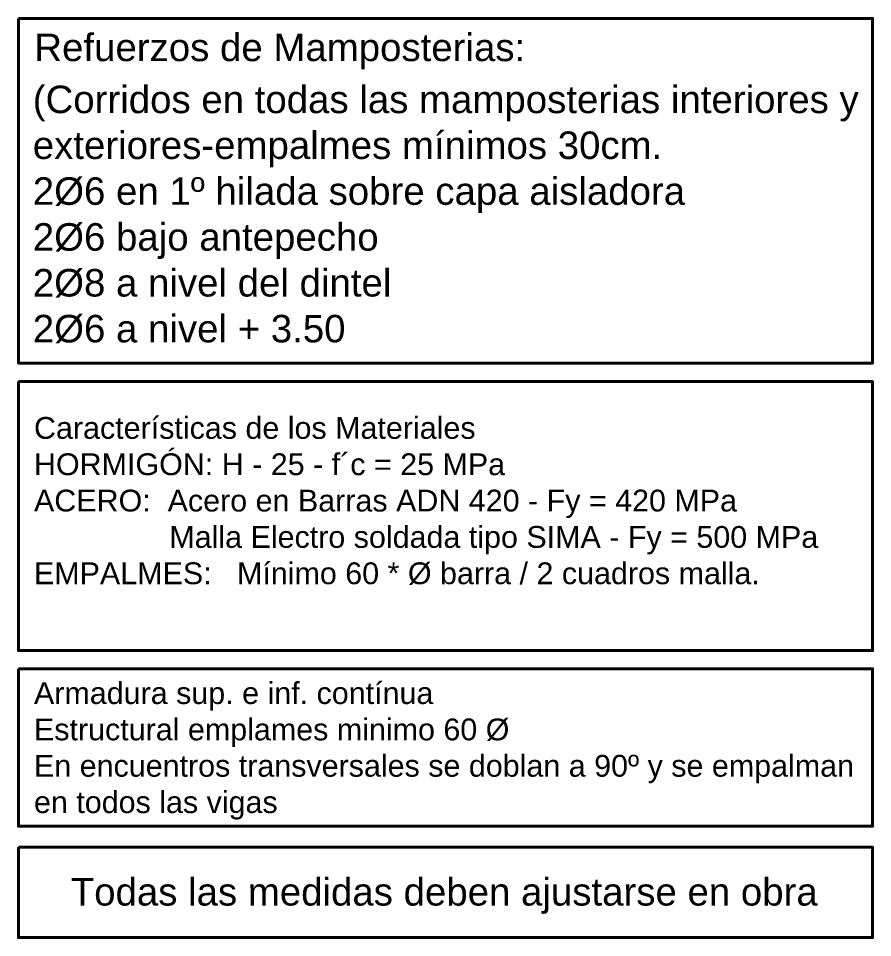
# Model space of a CAD drawing. Header units: millimetres. Extents: x 157 to 449, y 13 to 189.
# Drawn here: x 420.78 to 428.91, y 140.44 to 149.18 of the extents above; entities that cross this region are included whole.
import ezdxf
from ezdxf.enums import TextEntityAlignment as Align

# ---------------------------------------------------------------- set-up
doc = ezdxf.new("R2010")
doc.units = ezdxf.units.MM
doc.header["$LTSCALE"] = 0.1
doc.header["$MEASUREMENT"] = 0
doc.layers.add('Textos', color=2, linetype='Continuous')
doc.styles.add('ARIAL', font='arial.ttf', dxfattribs={"height": 0.18})

msp = doc.modelspace()

# ---------------------------------------------------------------- linework, layer by layer
at = {"layer": 'Textos', "color": 3, "lineweight": 40}
for points in [[(420.7832, 149.1795), (428.9089, 149.1795), (428.9089, 145.9022), (420.7832, 145.9022)], [(420.7832, 145.7259), (428.9089, 145.7259), (428.9089, 143.1694), (420.7832, 143.1694)], [(420.7832, 142.9961), (428.9089, 142.9961), (428.9089, 141.4985), (420.7832, 141.4985)], [(420.7832, 141.2982), (428.9089, 141.2982), (428.9089, 140.4397), (420.7832, 140.4397)]]:
    msp.add_lwpolyline(points, close=True, dxfattribs=at)

# ---------------------------------------------------------------- texts
at = {"layer": 'Textos', "style": 'ARIAL'}
msp.add_text('Refuerzos de Mamposterias:', height=0.2615, dxfattribs=at).set_placement((423.2697, 148.7731), align=Align.CENTER)
at = {"layer": 'Textos', "linetype": 'Continuous', "style": 'ARIAL'}
msp.add_text('Todas las medidas deben ajustarse en obra', height=0.26145, dxfattribs=at).set_placement((421.2811, 140.7445))
at = {"layer": 'Textos', "attachment_point": 1, "style": 'ARIAL'}
for s, insert, char_height, width in [('\\A1;(Corridos en todas las mamposterias interiores y exteriores-empalmes mínimos 30cm.\\P2%%C6 en 1º hilada sobre capa aisladora\\P2%%C6 bajo antepecho\\P2%%C8 a nivel del dintel\\P2%%C6 a nivel + 3.50', (420.9201, 148.5401), 0.2615, 7.85988), ('Características de los Materiales\\PHORMIGÓN: H - 25 - f´c = 25 MPa\\PACERO:  Acero en Barras ADN 420 - Fy = 420 MPa \\P                Malla Electro soldada tipo SIMA - Fy = 500 MPa\\PEMPALMES:   Mínimo 60 * %%C barra / 2 cuadros malla.', (420.9316, 145.3896), 0.207319, 7.8599), ('Armadura sup. e inf. contínua\\PEstructural emplames minimo 60 %%C\\PEn encuentros transversales se doblan a 90º y se empalman en todos las vigas', (420.9316, 142.8682), 0.207319, 7.8599)]:
    msp.add_mtext(s, dxfattribs=dict(at, insert=insert, char_height=char_height, width=width))

doc.saveas('drawing.dxf')
